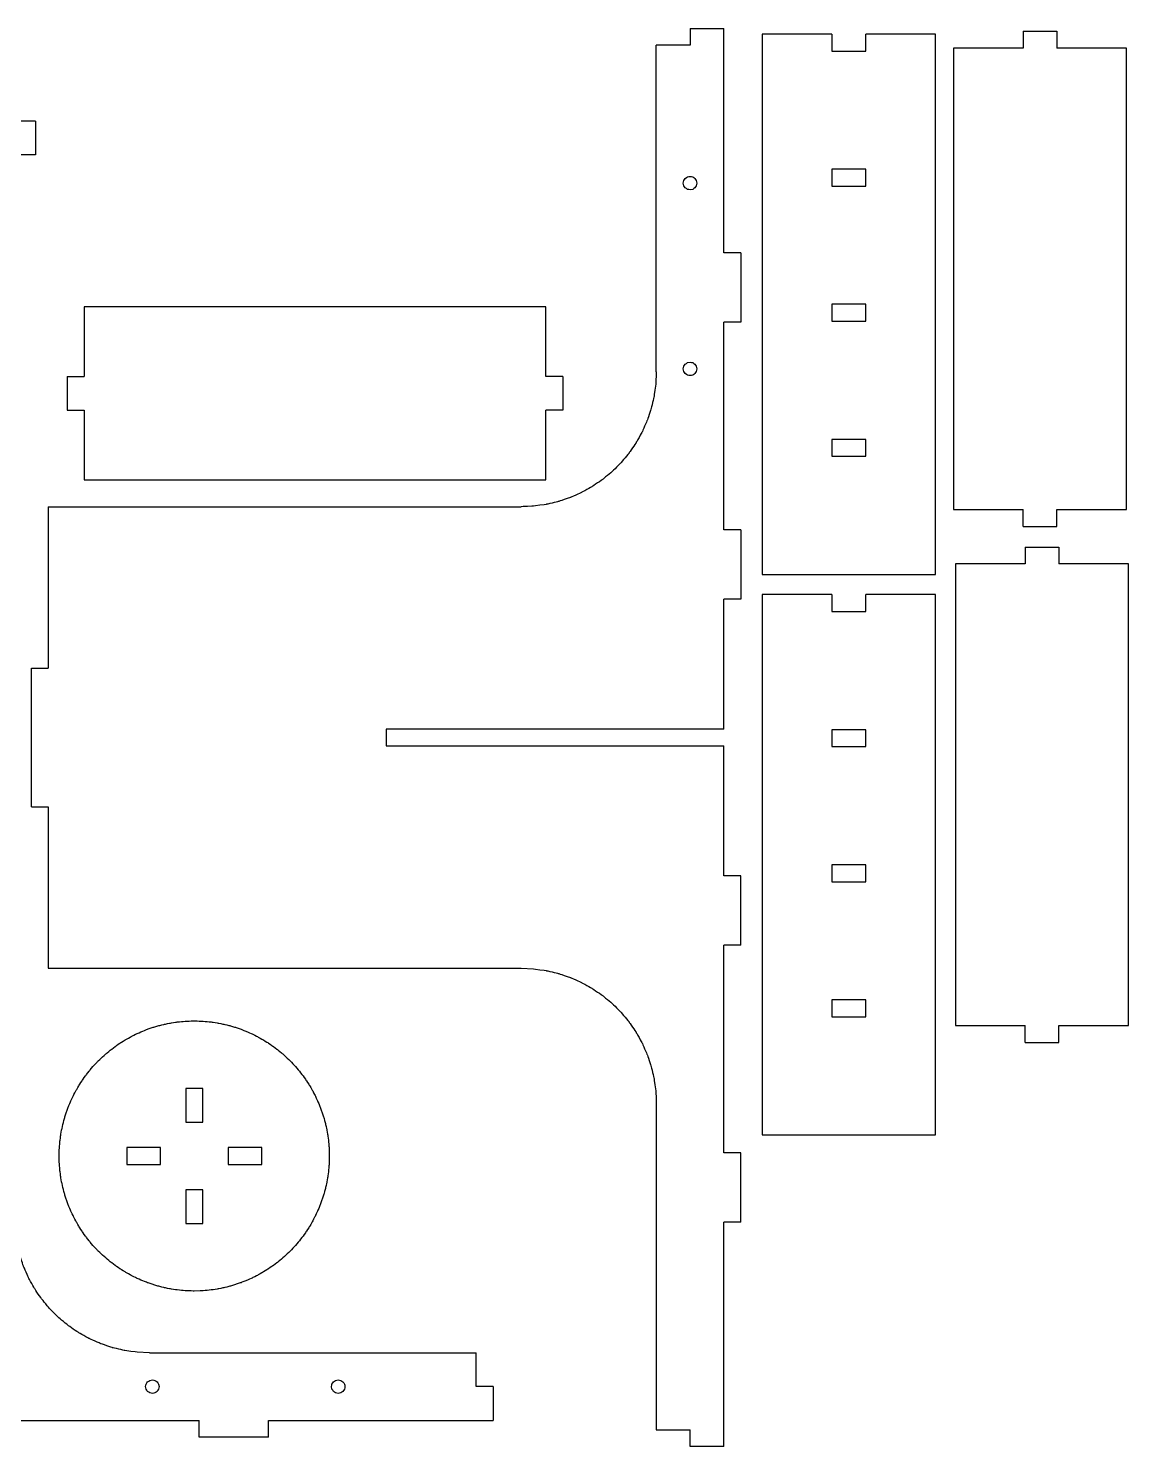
# Model space of a CAD drawing. Header units: centimetres. Extents: x -35.8 to 32.7, y -21 to 21.1.
# Drawn here: x 0.11 to 32.68, y -20.92 to 21.08 of the extents above; entities that cross this region are included whole.
import ezdxf

# ---------------------------------------------------------------- set-up
doc = ezdxf.new("R2010")
doc.units = ezdxf.units.CM
doc.header["$MEASUREMENT"] = 0
doc.layers.add('Capa 1', color=7, linetype='Continuous')

msp = doc.modelspace()

# ---------------------------------------------------------------- linework, layer by layer
at = {"layer": 'Capa 1', "color": 1, "lineweight": 25}
for points in [[(19.69761, 21.08403), (19.69761, 21.08403), (19.69761, 20.58404), (19.69761, 20.58404)], [(19.69761, 21.08403), (19.69761, 21.08403), (20.6976, 21.08403), (20.6976, 21.08403)], [(20.6976, 14.43403), (20.6976, 14.43403), (20.6976, 21.08403), (20.6976, 21.08403)], [(29.5551, 21.00088), (29.5551, 21.00088), (29.5551, 20.50089), (29.5551, 20.50089)], [(29.5551, 21.00088), (29.5551, 21.00088), (30.55508, 21.00088), (30.55508, 21.00088)], [(30.55508, 21.00088), (30.55508, 21.00088), (30.55508, 20.50089), (30.55508, 20.50089)], [(18.69759, 10.91736), (18.69759, 10.91736), (18.69759, 20.58404), (18.69759, 20.58404)], [(19.69761, 20.58404), (19.69761, 20.58404), (18.69759, 20.58404), (18.69759, 20.58404)], [(21.83389, 20.91305), (21.83389, 20.91305), (21.83389, 4.91306), (21.83389, 4.91306)], [(23.89641, 20.91305), (23.89641, 20.91305), (21.83389, 20.91305), (21.83389, 20.91305)], [(23.89641, 20.91305), (23.89641, 20.91305), (23.89641, 20.41306), (23.89641, 20.41306)], [(24.89639, 20.41306), (24.89639, 20.41306), (24.89639, 20.91305), (24.89639, 20.91305)], [(26.95891, 20.91305), (26.95891, 20.91305), (24.89639, 20.91305), (24.89639, 20.91305)], [(26.95891, 4.91306), (26.95891, 4.91306), (26.95891, 20.91305), (26.95891, 20.91305)], [(23.89641, 20.41306), (23.89641, 20.41306), (24.89639, 20.41306), (24.89639, 20.41306)], [(27.49259, 20.50089), (27.49259, 20.50089), (27.49259, 6.83421), (27.49259, 6.83421)], [(29.5551, 20.50089), (29.5551, 20.50089), (27.49259, 20.50089), (27.49259, 20.50089)], [(32.6176, 20.50089), (32.6176, 20.50089), (30.55508, 20.50089), (30.55508, 20.50089)], [(32.6176, 6.83421), (32.6176, 6.83421), (32.6176, 20.50089), (32.6176, 20.50089)], [(0.31815, 18.3384), (0.31815, 18.3384), (-0.18184, 18.3384), (-0.18184, 18.3384)], [(0.31815, 18.3384), (0.31815, 18.3384), (0.31815, 17.33842), (0.31815, 17.33842)], [(0.31815, 17.33842), (0.31815, 17.33842), (-0.18184, 17.33842), (-0.18184, 17.33842)], [(24.89639, 16.91305), (24.89639, 16.91305), (23.89641, 16.91305), (23.89641, 16.91305)], [(23.89641, 16.91305), (23.89641, 16.91305), (23.89641, 16.41305), (23.89641, 16.41305)], [(24.89639, 16.41305), (24.89639, 16.41305), (24.89639, 16.91305), (24.89639, 16.91305)], [(23.89641, 16.41305), (23.89641, 16.41305), (24.89639, 16.41305), (24.89639, 16.41305)], [(21.19759, 14.43403), (21.19759, 14.43403), (20.6976, 14.43403), (20.6976, 14.43403)], [(21.19759, 14.43403), (21.19759, 14.43403), (21.19759, 12.38403), (21.19759, 12.38403)], [(15.42756, 12.83999), (15.42756, 12.83999), (1.76088, 12.83999), (1.76088, 12.83999)], [(1.76088, 12.83999), (1.76088, 12.83999), (1.76088, 10.77747), (1.76088, 10.77747)], [(15.42756, 10.77747), (15.42756, 10.77747), (15.42756, 12.83999), (15.42756, 12.83999)], [(24.89639, 12.91304), (24.89639, 12.91304), (23.89641, 12.91304), (23.89641, 12.91304)], [(23.89641, 12.91304), (23.89641, 12.91304), (23.89641, 12.41305), (23.89641, 12.41305)], [(24.89639, 12.41305), (24.89639, 12.41305), (24.89639, 12.91304), (24.89639, 12.91304)], [(21.19759, 12.38403), (21.19759, 12.38403), (20.6976, 12.38403), (20.6976, 12.38403)], [(20.6976, 6.23402), (20.6976, 6.23402), (20.6976, 12.38403), (20.6976, 12.38403)], [(23.89641, 12.41305), (23.89641, 12.41305), (24.89639, 12.41305), (24.89639, 12.41305)], [(1.26089, 10.77747), (1.26089, 10.77747), (1.26089, 9.77749), (1.26089, 9.77749)], [(1.26089, 10.77747), (1.26089, 10.77747), (1.76088, 10.77747), (1.76088, 10.77747)], [(15.92755, 10.77747), (15.92755, 10.77747), (15.42756, 10.77747), (15.42756, 10.77747)], [(15.92755, 10.77747), (15.92755, 10.77747), (15.92755, 9.77749), (15.92755, 9.77749)], [(1.26089, 9.77749), (1.26089, 9.77749), (1.76088, 9.77749), (1.76088, 9.77749)], [(1.76088, 9.77749), (1.76088, 9.77749), (1.76088, 7.71497), (1.76088, 7.71497)], [(15.92755, 9.77749), (15.92755, 9.77749), (15.42756, 9.77749), (15.42756, 9.77749)], [(15.42756, 7.71497), (15.42756, 7.71497), (15.42756, 9.77749), (15.42756, 9.77749)], [(24.89639, 8.91303), (24.89639, 8.91303), (23.89641, 8.91303), (23.89641, 8.91303)], [(23.89641, 8.91303), (23.89641, 8.91303), (23.89641, 8.41304), (23.89641, 8.41304)], [(24.89639, 8.41304), (24.89639, 8.41304), (24.89639, 8.91303), (24.89639, 8.91303)], [(23.89641, 8.41304), (23.89641, 8.41304), (24.89639, 8.41304), (24.89639, 8.41304)], [(1.76088, 7.71497), (1.76088, 7.71497), (15.42756, 7.71497), (15.42756, 7.71497)], [(0.6976, 6.91735), (0.6976, 6.91735), (0.6976, 2.13401), (0.6976, 2.13401)], [(0.6976, 6.91735), (0.6976, 6.91735), (14.69759, 6.91735), (14.69759, 6.91735)], [(27.49259, 6.83421), (27.49259, 6.83421), (29.5551, 6.83421), (29.5551, 6.83421)], [(29.5551, 6.33422), (29.5551, 6.33422), (29.5551, 6.83421), (29.5551, 6.83421)], [(30.55508, 6.83421), (30.55508, 6.83421), (32.6176, 6.83421), (32.6176, 6.83421)], [(30.55508, 6.33422), (30.55508, 6.33422), (30.55508, 6.83421), (30.55508, 6.83421)], [(29.5551, 6.33422), (29.5551, 6.33422), (30.55508, 6.33422), (30.55508, 6.33422)], [(21.19759, 6.23402), (21.19759, 6.23402), (20.6976, 6.23402), (20.6976, 6.23402)], [(21.19759, 6.23402), (21.19759, 6.23402), (21.19759, 4.18403), (21.19759, 4.18403)], [(29.61797, 5.72242), (29.61797, 5.72242), (29.61797, 5.22243), (29.61797, 5.22243)], [(29.61797, 5.72242), (29.61797, 5.72242), (30.61799, 5.72242), (30.61799, 5.72242)], [(30.61799, 5.72242), (30.61799, 5.72242), (30.61799, 5.22243), (30.61799, 5.22243)], [(27.55545, 5.22243), (27.55545, 5.22243), (27.55545, -8.44425), (27.55545, -8.44425)], [(29.61797, 5.22243), (29.61797, 5.22243), (27.55545, 5.22243), (27.55545, 5.22243)], [(32.68047, 5.22243), (32.68047, 5.22243), (30.61799, 5.22243), (30.61799, 5.22243)], [(32.68047, -8.44425), (32.68047, -8.44425), (32.68047, 5.22243), (32.68047, 5.22243)], [(21.83389, 4.91306), (21.83389, 4.91306), (26.95891, 4.91306), (26.95891, 4.91306)], [(21.83389, 4.31423), (21.83389, 4.31423), (21.83389, -11.68576), (21.83389, -11.68576)], [(23.89641, 4.31423), (23.89641, 4.31423), (21.83389, 4.31423), (21.83389, 4.31423)], [(23.89641, 4.31423), (23.89641, 4.31423), (23.89641, 3.81423), (23.89641, 3.81423)], [(24.89639, 3.81423), (24.89639, 3.81423), (24.89639, 4.31423), (24.89639, 4.31423)], [(26.95891, 4.31423), (26.95891, 4.31423), (24.89639, 4.31423), (24.89639, 4.31423)], [(26.95891, -11.68576), (26.95891, -11.68576), (26.95891, 4.31423), (26.95891, 4.31423)], [(21.19759, 4.18403), (21.19759, 4.18403), (20.6976, 4.18403), (20.6976, 4.18403)], [(20.6976, 0.33403), (20.6976, 0.33403), (20.6976, 4.18403), (20.6976, 4.18403)], [(23.89641, 3.81423), (23.89641, 3.81423), (24.89639, 3.81423), (24.89639, 3.81423)], [(0.19761, -1.96598), (0.19761, -1.96598), (0.19761, 2.13401), (0.19761, 2.13401)], [(0.19761, 2.13401), (0.19761, 2.13401), (0.6976, 2.13401), (0.6976, 2.13401)], [(20.6976, 0.33403), (20.6976, 0.33403), (10.69762, 0.33403), (10.69762, 0.33403)], [(10.69762, 0.33403), (10.69762, 0.33403), (10.69762, -0.16596), (10.69762, -0.16596)], [(24.89639, 0.31422), (24.89639, 0.31422), (23.89641, 0.31422), (23.89641, 0.31422)], [(23.89641, 0.31422), (23.89641, 0.31422), (23.89641, -0.18577), (23.89641, -0.18577)], [(24.89639, -0.18577), (24.89639, -0.18577), (24.89639, 0.31422), (24.89639, 0.31422)], [(10.69762, -0.16596), (10.69762, -0.16596), (20.6976, -0.16596), (20.6976, -0.16596)], [(20.6976, -4.01597), (20.6976, -4.01597), (20.6976, -0.16596), (20.6976, -0.16596)], [(23.89641, -0.18577), (23.89641, -0.18577), (24.89639, -0.18577), (24.89639, -0.18577)], [(0.19761, -1.96598), (0.19761, -1.96598), (0.6976, -1.96598), (0.6976, -1.96598)], [(0.6976, -1.96598), (0.6976, -1.96598), (0.6976, -6.74933), (0.6976, -6.74933)], [(24.89639, -3.68579), (24.89639, -3.68579), (23.89641, -3.68579), (23.89641, -3.68579)], [(23.89641, -3.68579), (23.89641, -3.68579), (23.89641, -4.18578), (23.89641, -4.18578)], [(24.89639, -4.18578), (24.89639, -4.18578), (24.89639, -3.68579), (24.89639, -3.68579)], [(21.19759, -4.01597), (21.19759, -4.01597), (20.6976, -4.01597), (20.6976, -4.01597)], [(21.19759, -6.066), (21.19759, -6.066), (21.19759, -4.01597), (21.19759, -4.01597)], [(23.89641, -4.18578), (23.89641, -4.18578), (24.89639, -4.18578), (24.89639, -4.18578)], [(21.19759, -6.066), (21.19759, -6.066), (20.6976, -6.066), (20.6976, -6.066)], [(20.6976, -12.21597), (20.6976, -12.21597), (20.6976, -6.066), (20.6976, -6.066)], [(0.6976, -6.74933), (0.6976, -6.74933), (14.69759, -6.74933), (14.69759, -6.74933)], [(24.89639, -7.68579), (24.89639, -7.68579), (23.89641, -7.68579), (23.89641, -7.68579)], [(23.89641, -7.68579), (23.89641, -7.68579), (23.89641, -8.18578), (23.89641, -8.18578)], [(24.89639, -8.18578), (24.89639, -8.18578), (24.89639, -7.68579), (24.89639, -7.68579)], [(23.89641, -8.18578), (23.89641, -8.18578), (24.89639, -8.18578), (24.89639, -8.18578)], [(27.55545, -8.44425), (27.55545, -8.44425), (29.61797, -8.44425), (29.61797, -8.44425)], [(29.61797, -8.94425), (29.61797, -8.94425), (29.61797, -8.44425), (29.61797, -8.44425)], [(30.61799, -8.44425), (30.61799, -8.44425), (32.68047, -8.44425), (32.68047, -8.44425)], [(30.61799, -8.94425), (30.61799, -8.94425), (30.61799, -8.44425), (30.61799, -8.44425)], [(29.61797, -8.94425), (29.61797, -8.94425), (30.61799, -8.94425), (30.61799, -8.94425)], [(5.26844, -10.30859), (5.26844, -10.30859), (4.76845, -10.30859), (4.76845, -10.30859)], [(4.76845, -10.30859), (4.76845, -10.30859), (4.76845, -11.30857), (4.76845, -11.30857)], [(5.26844, -11.30857), (5.26844, -11.30857), (5.26844, -10.30859), (5.26844, -10.30859)], [(18.69759, -10.7493), (18.69759, -10.7493), (18.69759, -20.41597), (18.69759, -20.41597)], [(4.76845, -11.30857), (4.76845, -11.30857), (5.26844, -11.30857), (5.26844, -11.30857)], [(21.83389, -11.68576), (21.83389, -11.68576), (26.95891, -11.68576), (26.95891, -11.68576)], [(4.01844, -12.05858), (4.01844, -12.05858), (3.01846, -12.05858), (3.01846, -12.05858)], [(3.01846, -12.05858), (3.01846, -12.05858), (3.01846, -12.55857), (3.01846, -12.55857)], [(4.01844, -12.55857), (4.01844, -12.55857), (4.01844, -12.05858), (4.01844, -12.05858)], [(7.01843, -12.05858), (7.01843, -12.05858), (6.01844, -12.05858), (6.01844, -12.05858)], [(6.01844, -12.05858), (6.01844, -12.05858), (6.01844, -12.55857), (6.01844, -12.55857)], [(7.01843, -12.55857), (7.01843, -12.55857), (7.01843, -12.05858), (7.01843, -12.05858)], [(3.01846, -12.55857), (3.01846, -12.55857), (4.01844, -12.55857), (4.01844, -12.55857)], [(6.01844, -12.55857), (6.01844, -12.55857), (7.01843, -12.55857), (7.01843, -12.55857)], [(21.19759, -12.21597), (21.19759, -12.21597), (20.6976, -12.21597), (20.6976, -12.21597)], [(21.19759, -14.26596), (21.19759, -14.26596), (21.19759, -12.21597), (21.19759, -12.21597)], [(4.76845, -13.30858), (4.76845, -13.30858), (4.76845, -14.30856), (4.76845, -14.30856)], [(5.26844, -13.30858), (5.26844, -13.30858), (4.76845, -13.30858), (4.76845, -13.30858)], [(5.26844, -14.30856), (5.26844, -14.30856), (5.26844, -13.30858), (5.26844, -13.30858)], [(21.19759, -14.26596), (21.19759, -14.26596), (20.6976, -14.26596), (20.6976, -14.26596)], [(20.6976, -20.91597), (20.6976, -20.91597), (20.6976, -14.26596), (20.6976, -14.26596)], [(4.76845, -14.30856), (4.76845, -14.30856), (5.26844, -14.30856), (5.26844, -14.30856)], [(3.69662, -18.13791), (3.69662, -18.13791), (13.3633, -18.13791), (13.3633, -18.13791)], [(13.3633, -19.13793), (13.3633, -19.13793), (13.3633, -18.13791), (13.3633, -18.13791)], [(13.86329, -19.13793), (13.86329, -19.13793), (13.3633, -19.13793), (13.3633, -19.13793)], [(13.86329, -19.13793), (13.86329, -19.13793), (13.86329, -20.13791), (13.86329, -20.13791)], [(-0.98671, -20.13791), (-0.98671, -20.13791), (5.1633, -20.13791), (5.1633, -20.13791)], [(5.1633, -20.6379), (5.1633, -20.6379), (5.1633, -20.13791), (5.1633, -20.13791)], [(7.21329, -20.13791), (7.21329, -20.13791), (13.86329, -20.13791), (13.86329, -20.13791)], [(7.21329, -20.6379), (7.21329, -20.6379), (7.21329, -20.13791), (7.21329, -20.13791)], [(18.69759, -20.41597), (18.69759, -20.41597), (19.69761, -20.41597), (19.69761, -20.41597)], [(19.69761, -20.91597), (19.69761, -20.91597), (19.69761, -20.41597), (19.69761, -20.41597)], [(7.21329, -20.6379), (7.21329, -20.6379), (5.1633, -20.6379), (5.1633, -20.6379)], [(20.6976, -20.91597), (20.6976, -20.91597), (19.69761, -20.91597), (19.69761, -20.91597)]]:
    msp.add_open_spline(points, degree=3, dxfattribs=at)
for points, knots in [([(19.69761, 16.30068), (19.69761, 16.30068), (19.77413, 16.31592), (19.77413, 16.31592), (19.77413, 16.31592), (19.77413, 16.31592), (19.83904, 16.35928), (19.83904, 16.35928), (19.83904, 16.35928), (19.83904, 16.35928), (19.88236, 16.42415), (19.88236, 16.42415), (19.88236, 16.42415), (19.88236, 16.42415), (19.8976, 16.5007), (19.8976, 16.5007), (19.8976, 16.5007), (19.8976, 16.5007), (19.88236, 16.57722), (19.88236, 16.57722), (19.88236, 16.57722), (19.88236, 16.57722), (19.83904, 16.6421), (19.83904, 16.6421), (19.83904, 16.6421), (19.83904, 16.6421), (19.77413, 16.68545), (19.77413, 16.68545), (19.77413, 16.68545), (19.77413, 16.68545), (19.69761, 16.70069), (19.69761, 16.70069), (19.69761, 16.70069), (19.69761, 16.70069), (19.62106, 16.68545), (19.62106, 16.68545), (19.62106, 16.68545), (19.62106, 16.68545), (19.55618, 16.6421), (19.55618, 16.6421), (19.55618, 16.6421), (19.55618, 16.6421), (19.51283, 16.57722), (19.51283, 16.57722), (19.51283, 16.57722), (19.51283, 16.57722), (19.49759, 16.5007), (19.49759, 16.5007), (19.49759, 16.5007), (19.49759, 16.5007), (19.51283, 16.42415), (19.51283, 16.42415), (19.51283, 16.42415), (19.51283, 16.42415), (19.55618, 16.35928), (19.55618, 16.35928), (19.55618, 16.35928), (19.55618, 16.35928), (19.62106, 16.31592), (19.62106, 16.31592), (19.62106, 16.31592), (19.62106, 16.31592), (19.69761, 16.30068), (19.69761, 16.30068)], [0, 0, 0, 0, 0.05882353, 0.05882353, 0.05882353, 0.05882354, 0.11764706, 0.11764706, 0.11764706, 0.11764707, 0.17647059, 0.17647059, 0.17647059, 0.1764706, 0.23529412, 0.23529412, 0.23529412, 0.23529413, 0.29411765, 0.29411765, 0.29411765, 0.29411766, 0.35294118, 0.35294118, 0.35294118, 0.35294119, 0.41176471, 0.41176471, 0.41176471, 0.41176472, 0.47058824, 0.47058824, 0.47058824, 0.47058825, 0.52941176, 0.52941176, 0.52941176, 0.52941177, 0.58823529, 0.58823529, 0.58823529, 0.5882353, 0.64705882, 0.64705882, 0.64705882, 0.64705883, 0.70588235, 0.70588235, 0.70588235, 0.70588236, 0.76470588, 0.76470588, 0.76470588, 0.76470589, 0.82352941, 0.82352941, 0.82352941, 0.82352942, 0.88235294, 0.88235294, 0.88235294, 0.88235295, 1, 1, 1, 1]), ([(19.69761, 11.20068), (19.69761, 11.20068), (19.62106, 11.18547), (19.62106, 11.18547), (19.62106, 11.18547), (19.62106, 11.18547), (19.55618, 11.14212), (19.55618, 11.14212), (19.55618, 11.14212), (19.55618, 11.14212), (19.51283, 11.07724), (19.51283, 11.07724), (19.51283, 11.07724), (19.51283, 11.07724), (19.49759, 11.00069), (19.49759, 11.00069), (19.49759, 11.00069), (19.49759, 11.00069), (19.51283, 10.92413), (19.51283, 10.92413), (19.51283, 10.92413), (19.51283, 10.92413), (19.55618, 10.85926), (19.55618, 10.85926), (19.55618, 10.85926), (19.55618, 10.85926), (19.62106, 10.8159), (19.62106, 10.8159), (19.62106, 10.8159), (19.62106, 10.8159), (19.69761, 10.8007), (19.69761, 10.8007), (19.69761, 10.8007), (19.69761, 10.8007), (19.77413, 10.8159), (19.77413, 10.8159), (19.77413, 10.8159), (19.77413, 10.8159), (19.83904, 10.85926), (19.83904, 10.85926), (19.83904, 10.85926), (19.83904, 10.85926), (19.88236, 10.92413), (19.88236, 10.92413), (19.88236, 10.92413), (19.88236, 10.92413), (19.8976, 11.00069), (19.8976, 11.00069), (19.8976, 11.00069), (19.8976, 11.00069), (19.88236, 11.07724), (19.88236, 11.07724), (19.88236, 11.07724), (19.88236, 11.07724), (19.83904, 11.14212), (19.83904, 11.14212), (19.83904, 11.14212), (19.83904, 11.14212), (19.77413, 11.18547), (19.77413, 11.18547), (19.77413, 11.18547), (19.77413, 11.18547), (19.69761, 11.20068), (19.69761, 11.20068)], [0, 0, 0, 0, 0.05882353, 0.05882353, 0.05882353, 0.05882354, 0.11764706, 0.11764706, 0.11764706, 0.11764707, 0.17647059, 0.17647059, 0.17647059, 0.1764706, 0.23529412, 0.23529412, 0.23529412, 0.23529413, 0.29411765, 0.29411765, 0.29411765, 0.29411766, 0.35294118, 0.35294118, 0.35294118, 0.35294119, 0.41176471, 0.41176471, 0.41176471, 0.41176472, 0.47058824, 0.47058824, 0.47058824, 0.47058825, 0.52941176, 0.52941176, 0.52941176, 0.52941177, 0.58823529, 0.58823529, 0.58823529, 0.5882353, 0.64705882, 0.64705882, 0.64705882, 0.64705883, 0.70588235, 0.70588235, 0.70588235, 0.70588236, 0.76470588, 0.76470588, 0.76470588, 0.76470589, 0.82352941, 0.82352941, 0.82352941, 0.82352942, 0.88235294, 0.88235294, 0.88235294, 0.88235295, 1, 1, 1, 1]), ([(18.69759, 10.91736), (18.69759, 10.91736), (18.68055, 10.54828), (18.68055, 10.54828), (18.68055, 10.54828), (18.68055, 10.54828), (18.62951, 10.18235), (18.62951, 10.18235), (18.62951, 10.18235), (18.62951, 10.18235), (18.54491, 9.82269), (18.54491, 9.82269), (18.54491, 9.82269), (18.54491, 9.82269), (18.42751, 9.47238), (18.42751, 9.47238), (18.42751, 9.47238), (18.42751, 9.47238), (18.27825, 9.13439), (18.27825, 9.13439), (18.27825, 9.13439), (18.27825, 9.13439), (18.09847, 8.81163), (18.09847, 8.81163), (18.09847, 8.81163), (18.09847, 8.81163), (17.88966, 8.50683), (17.88966, 8.50683), (17.88966, 8.50683), (17.88966, 8.50683), (17.65365, 8.22256), (17.65365, 8.22256), (17.65365, 8.22256), (17.65365, 8.22256), (17.39238, 7.96133), (17.39238, 7.96133), (17.39238, 7.96133), (17.39238, 7.96133), (17.10815, 7.72529), (17.10815, 7.72529), (17.10815, 7.72529), (17.10815, 7.72529), (16.80332, 7.51648), (16.80332, 7.51648), (16.80332, 7.51648), (16.80332, 7.51648), (16.48056, 7.3367), (16.48056, 7.3367), (16.48056, 7.3367), (16.48056, 7.3367), (16.14256, 7.18748), (16.14256, 7.18748), (16.14256, 7.18748), (16.14256, 7.18748), (15.79226, 7.07004), (15.79226, 7.07004), (15.79226, 7.07004), (15.79226, 7.07004), (15.4326, 6.98548), (15.4326, 6.98548), (15.4326, 6.98548), (15.4326, 6.98548), (15.06666, 6.93443), (15.06666, 6.93443), (15.06666, 6.93443), (15.06666, 6.93443), (14.69759, 6.91735), (14.69759, 6.91735)], [0, 0, 0, 0, 0.05555556, 0.05555556, 0.05555556, 0.05555557, 0.11111111, 0.11111111, 0.11111111, 0.11111112, 0.16666667, 0.16666667, 0.16666667, 0.16666668, 0.22222222, 0.22222222, 0.22222222, 0.22222223, 0.27777778, 0.27777778, 0.27777778, 0.27777779, 0.33333333, 0.33333333, 0.33333333, 0.33333334, 0.38888889, 0.38888889, 0.38888889, 0.3888889, 0.44444444, 0.44444444, 0.44444444, 0.44444445, 0.5, 0.5, 0.5, 0.50000001, 0.55555556, 0.55555556, 0.55555556, 0.55555557, 0.61111111, 0.61111111, 0.61111111, 0.61111112, 0.66666667, 0.66666667, 0.66666667, 0.66666668, 0.72222222, 0.72222222, 0.72222222, 0.72222223, 0.77777778, 0.77777778, 0.77777778, 0.77777779, 0.83333333, 0.83333333, 0.83333333, 0.83333334, 0.88888889, 0.88888889, 0.88888889, 0.8888889, 1, 1, 1, 1]), ([(14.69759, -6.74933), (14.69759, -6.74933), (15.06666, -6.76637), (15.06666, -6.76637), (15.06666, -6.76637), (15.06666, -6.76637), (15.4326, -6.81741), (15.4326, -6.81741), (15.4326, -6.81741), (15.4326, -6.81741), (15.79226, -6.90201), (15.79226, -6.90201), (15.79226, -6.90201), (15.79226, -6.90201), (16.14256, -7.01941), (16.14256, -7.01941), (16.14256, -7.01941), (16.14256, -7.01941), (16.48056, -7.16867), (16.48056, -7.16867), (16.48056, -7.16867), (16.48056, -7.16867), (16.80332, -7.34845), (16.80332, -7.34845), (16.80332, -7.34845), (16.80332, -7.34845), (17.10815, -7.55726), (17.10815, -7.55726), (17.10815, -7.55726), (17.10815, -7.55726), (17.39238, -7.79327), (17.39238, -7.79327), (17.39238, -7.79327), (17.39238, -7.79327), (17.65365, -8.05453), (17.65365, -8.05453), (17.65365, -8.05453), (17.65365, -8.05453), (17.88966, -8.33877), (17.88966, -8.33877), (17.88966, -8.33877), (17.88966, -8.33877), (18.09847, -8.64357), (18.09847, -8.64357), (18.09847, -8.64357), (18.09847, -8.64357), (18.27825, -8.96636), (18.27825, -8.96636), (18.27825, -8.96636), (18.27825, -8.96636), (18.42751, -9.30436), (18.42751, -9.30436), (18.42751, -9.30436), (18.42751, -9.30436), (18.54491, -9.65466), (18.54491, -9.65466), (18.54491, -9.65466), (18.54491, -9.65466), (18.62951, -10.01432), (18.62951, -10.01432), (18.62951, -10.01432), (18.62951, -10.01432), (18.68055, -10.38022), (18.68055, -10.38022), (18.68055, -10.38022), (18.68055, -10.38022), (18.69759, -10.7493), (18.69759, -10.7493)], [0, 0, 0, 0, 0.05555556, 0.05555556, 0.05555556, 0.05555557, 0.11111111, 0.11111111, 0.11111111, 0.11111112, 0.16666667, 0.16666667, 0.16666667, 0.16666668, 0.22222222, 0.22222222, 0.22222222, 0.22222223, 0.27777778, 0.27777778, 0.27777778, 0.27777779, 0.33333333, 0.33333333, 0.33333333, 0.33333334, 0.38888889, 0.38888889, 0.38888889, 0.3888889, 0.44444444, 0.44444444, 0.44444444, 0.44444445, 0.5, 0.5, 0.5, 0.50000001, 0.55555556, 0.55555556, 0.55555556, 0.55555557, 0.61111111, 0.61111111, 0.61111111, 0.61111112, 0.66666667, 0.66666667, 0.66666667, 0.66666668, 0.72222222, 0.72222222, 0.72222222, 0.72222223, 0.77777778, 0.77777778, 0.77777778, 0.77777779, 0.83333333, 0.83333333, 0.83333333, 0.83333334, 0.88888889, 0.88888889, 0.88888889, 0.8888889, 1, 1, 1, 1]), ([(5.01843, -16.30856), (5.01843, -16.30856), (5.19538, -16.30465), (5.19538, -16.30465), (5.19538, -16.30465), (5.19538, -16.30465), (5.37198, -16.29294), (5.37198, -16.29294), (5.37198, -16.29294), (5.37198, -16.29294), (5.54787, -16.27339), (5.54787, -16.27339), (5.54787, -16.27339), (5.54787, -16.27339), (5.72271, -16.24609), (5.72271, -16.24609), (5.72271, -16.24609), (5.72271, -16.24609), (5.89621, -16.21109), (5.89621, -16.21109), (5.89621, -16.21109), (5.89621, -16.21109), (6.06794, -16.16844), (6.06794, -16.16844), (6.06794, -16.16844), (6.06794, -16.16844), (6.23766, -16.11824), (6.23766, -16.11824), (6.23766, -16.11824), (6.23766, -16.11824), (6.40498, -16.06056), (6.40498, -16.06056), (6.40498, -16.06056), (6.40498, -16.06056), (6.56959, -15.99558), (6.56959, -15.99558), (6.56959, -15.99558), (6.56959, -15.99558), (6.73116, -15.92337), (6.73116, -15.92337), (6.73116, -15.92337), (6.73116, -15.92337), (6.88938, -15.84406), (6.88938, -15.84406), (6.88938, -15.84406), (6.88938, -15.84406), (7.04393, -15.75784), (7.04393, -15.75784), (7.04393, -15.75784), (7.04393, -15.75784), (7.19454, -15.66485), (7.19454, -15.66485), (7.19454, -15.66485), (7.19454, -15.66485), (7.34087, -15.56533), (7.34087, -15.56533), (7.34087, -15.56533), (7.34087, -15.56533), (7.48265, -15.45943), (7.48265, -15.45943), (7.48265, -15.45943), (7.48265, -15.45943), (7.6196, -15.34732), (7.6196, -15.34732), (7.6196, -15.34732), (7.6196, -15.34732), (7.75147, -15.22931), (7.75147, -15.22931), (7.75147, -15.22931), (7.75147, -15.22931), (7.87797, -15.10556), (7.87797, -15.10556), (7.87797, -15.10556), (7.87797, -15.10556), (7.9989, -14.97633), (7.9989, -14.97633), (7.9989, -14.97633), (7.9989, -14.97633), (8.11398, -14.84189), (8.11398, -14.84189), (8.11398, -14.84189), (8.11398, -14.84189), (8.22302, -14.70247), (8.22302, -14.70247), (8.22302, -14.70247), (8.22302, -14.70247), (8.32575, -14.55836), (8.32575, -14.55836), (8.32575, -14.55836), (8.32575, -14.55836), (8.42206, -14.40988), (8.42206, -14.40988), (8.42206, -14.40988), (8.42206, -14.40988), (8.51167, -14.25727), (8.51167, -14.25727), (8.51167, -14.25727), (8.51167, -14.25727), (8.59443, -14.10085), (8.59443, -14.10085), (8.59443, -14.10085), (8.59443, -14.10085), (8.6702, -13.9409), (8.6702, -13.9409), (8.6702, -13.9409), (8.6702, -13.9409), (8.73886, -13.77777), (8.73886, -13.77777), (8.73886, -13.77777), (8.73886, -13.77777), (8.8002, -13.61179), (8.8002, -13.61179), (8.8002, -13.61179), (8.8002, -13.61179), (8.85414, -13.44323), (8.85414, -13.44323), (8.85414, -13.44323), (8.85414, -13.44323), (8.90057, -13.27245), (8.90057, -13.27245), (8.90057, -13.27245), (8.90057, -13.27245), (8.93941, -13.0998), (8.93941, -13.0998), (8.93941, -13.0998), (8.93941, -13.0998), (8.97056, -12.92557), (8.97056, -12.92557), (8.97056, -12.92557), (8.97056, -12.92557), (8.99398, -12.75017), (8.99398, -12.75017), (8.99398, -12.75017), (8.99398, -12.75017), (9.00965, -12.57388), (9.00965, -12.57388), (9.00965, -12.57388), (9.00965, -12.57388), (9.01748, -12.39707), (9.01748, -12.39707), (9.01748, -12.39707), (9.01748, -12.39707), (9.01748, -12.22008), (9.01748, -12.22008), (9.01748, -12.22008), (9.01748, -12.22008), (9.00965, -12.04327), (9.00965, -12.04327), (9.00965, -12.04327), (9.00965, -12.04327), (8.99398, -11.86699), (8.99398, -11.86699), (8.99398, -11.86699), (8.99398, -11.86699), (8.97056, -11.69158), (8.97056, -11.69158), (8.97056, -11.69158), (8.97056, -11.69158), (8.93941, -11.51738), (8.93941, -11.51738), (8.93941, -11.51738), (8.93941, -11.51738), (8.90057, -11.3447), (8.90057, -11.3447), (8.90057, -11.3447), (8.90057, -11.3447), (8.85414, -11.17392), (8.85414, -11.17392), (8.85414, -11.17392), (8.85414, -11.17392), (8.8002, -11.00536), (8.8002, -11.00536), (8.8002, -11.00536), (8.8002, -11.00536), (8.73886, -10.83938), (8.73886, -10.83938), (8.73886, -10.83938), (8.73886, -10.83938), (8.6702, -10.67626), (8.6702, -10.67626), (8.6702, -10.67626), (8.6702, -10.67626), (8.59443, -10.51631), (8.59443, -10.51631), (8.59443, -10.51631), (8.59443, -10.51631), (8.51167, -10.35988), (8.51167, -10.35988), (8.51167, -10.35988), (8.51167, -10.35988), (8.42206, -10.20727), (8.42206, -10.20727), (8.42206, -10.20727), (8.42206, -10.20727), (8.32575, -10.05879), (8.32575, -10.05879), (8.32575, -10.05879), (8.32575, -10.05879), (8.22302, -9.91468), (8.22302, -9.91468), (8.22302, -9.91468), (8.22302, -9.91468), (8.11398, -9.7753), (8.11398, -9.7753), (8.11398, -9.7753), (8.11398, -9.7753), (7.9989, -9.64085), (7.9989, -9.64085), (7.9989, -9.64085), (7.9989, -9.64085), (7.87797, -9.51159), (7.87797, -9.51159), (7.87797, -9.51159), (7.87797, -9.51159), (7.75147, -9.38788), (7.75147, -9.38788), (7.75147, -9.38788), (7.75147, -9.38788), (7.6196, -9.26984), (7.6196, -9.26984), (7.6196, -9.26984), (7.6196, -9.26984), (7.48265, -9.15776), (7.48265, -9.15776), (7.48265, -9.15776), (7.48265, -9.15776), (7.34087, -9.05182), (7.34087, -9.05182), (7.34087, -9.05182), (7.34087, -9.05182), (7.19454, -8.9523), (7.19454, -8.9523), (7.19454, -8.9523), (7.19454, -8.9523), (7.04393, -8.85931), (7.04393, -8.85931), (7.04393, -8.85931), (7.04393, -8.85931), (6.88938, -8.77309), (6.88938, -8.77309), (6.88938, -8.77309), (6.88938, -8.77309), (6.73116, -8.69382), (6.73116, -8.69382), (6.73116, -8.69382), (6.73116, -8.69382), (6.56959, -8.62157), (6.56959, -8.62157), (6.56959, -8.62157), (6.56959, -8.62157), (6.40498, -8.55659), (6.40498, -8.55659), (6.40498, -8.55659), (6.40498, -8.55659), (6.23766, -8.49891), (6.23766, -8.49891), (6.23766, -8.49891), (6.23766, -8.49891), (6.06794, -8.44871), (6.06794, -8.44871), (6.06794, -8.44871), (6.06794, -8.44871), (5.89621, -8.40606), (5.89621, -8.40606), (5.89621, -8.40606), (5.89621, -8.40606), (5.72271, -8.37106), (5.72271, -8.37106), (5.72271, -8.37106), (5.72271, -8.37106), (5.54787, -8.34376), (5.54787, -8.34376), (5.54787, -8.34376), (5.54787, -8.34376), (5.37198, -8.32422), (5.37198, -8.32422), (5.37198, -8.32422), (5.37198, -8.32422), (5.19538, -8.3125), (5.19538, -8.3125), (5.19538, -8.3125), (5.19538, -8.3125), (5.01843, -8.30859), (5.01843, -8.30859), (5.01843, -8.30859), (5.01843, -8.30859), (4.84151, -8.3125), (4.84151, -8.3125), (4.84151, -8.3125), (4.84151, -8.3125), (4.66491, -8.32422), (4.66491, -8.32422), (4.66491, -8.32422), (4.66491, -8.32422), (4.48901, -8.34376), (4.48901, -8.34376), (4.48901, -8.34376), (4.48901, -8.34376), (4.31418, -8.37106), (4.31418, -8.37106), (4.31418, -8.37106), (4.31418, -8.37106), (4.14068, -8.40606), (4.14068, -8.40606), (4.14068, -8.40606), (4.14068, -8.40606), (3.96891, -8.44871), (3.96891, -8.44871), (3.96891, -8.44871), (3.96891, -8.44871), (3.79923, -8.49891), (3.79923, -8.49891), (3.79923, -8.49891), (3.79923, -8.49891), (3.6319, -8.55659), (3.6319, -8.55659), (3.6319, -8.55659), (3.6319, -8.55659), (3.4673, -8.62157), (3.4673, -8.62157), (3.4673, -8.62157), (3.4673, -8.62157), (3.30572, -8.69382), (3.30572, -8.69382), (3.30572, -8.69382), (3.30572, -8.69382), (3.1475, -8.77309), (3.1475, -8.77309), (3.1475, -8.77309), (3.1475, -8.77309), (2.99295, -8.85931), (2.99295, -8.85931), (2.99295, -8.85931), (2.99295, -8.85931), (2.84235, -8.9523), (2.84235, -8.9523), (2.84235, -8.9523), (2.84235, -8.9523), (2.69602, -9.05182), (2.69602, -9.05182), (2.69602, -9.05182), (2.69602, -9.05182), (2.55424, -9.15776), (2.55424, -9.15776), (2.55424, -9.15776), (2.55424, -9.15776), (2.41729, -9.26984), (2.41729, -9.26984), (2.41729, -9.26984), (2.41729, -9.26984), (2.28542, -9.38788), (2.28542, -9.38788), (2.28542, -9.38788), (2.28542, -9.38788), (2.15891, -9.51159), (2.15891, -9.51159), (2.15891, -9.51159), (2.15891, -9.51159), (2.03798, -9.64085), (2.03798, -9.64085), (2.03798, -9.64085), (2.03798, -9.64085), (1.92291, -9.7753), (1.92291, -9.7753), (1.92291, -9.7753), (1.92291, -9.7753), (1.81386, -9.91468), (1.81386, -9.91468), (1.81386, -9.91468), (1.81386, -9.91468), (1.7111, -10.05879), (1.7111, -10.05879), (1.7111, -10.05879), (1.7111, -10.05879), (1.61483, -10.20727), (1.61483, -10.20727), (1.61483, -10.20727), (1.61483, -10.20727), (1.52522, -10.35988), (1.52522, -10.35988), (1.52522, -10.35988), (1.52522, -10.35988), (1.44242, -10.51631), (1.44242, -10.51631), (1.44242, -10.51631), (1.44242, -10.51631), (1.36668, -10.67626), (1.36668, -10.67626), (1.36668, -10.67626), (1.36668, -10.67626), (1.29803, -10.83938), (1.29803, -10.83938), (1.29803, -10.83938), (1.29803, -10.83938), (1.23668, -11.00536), (1.23668, -11.00536), (1.23668, -11.00536), (1.23668, -11.00536), (1.18274, -11.17392), (1.18274, -11.17392), (1.18274, -11.17392), (1.18274, -11.17392), (1.13632, -11.3447), (1.13632, -11.3447), (1.13632, -11.3447), (1.13632, -11.3447), (1.09748, -11.51738), (1.09748, -11.51738), (1.09748, -11.51738), (1.09748, -11.51738), (1.06633, -11.69158), (1.06633, -11.69158), (1.06633, -11.69158), (1.06633, -11.69158), (1.0429, -11.86699), (1.0429, -11.86699), (1.0429, -11.86699), (1.0429, -11.86699), (1.02724, -12.04327), (1.02724, -12.04327), (1.02724, -12.04327), (1.02724, -12.04327), (1.01941, -12.22008), (1.01941, -12.22008), (1.01941, -12.22008), (1.01941, -12.22008), (1.01941, -12.39707), (1.01941, -12.39707), (1.01941, -12.39707), (1.01941, -12.39707), (1.02724, -12.57388), (1.02724, -12.57388), (1.02724, -12.57388), (1.02724, -12.57388), (1.0429, -12.75017), (1.0429, -12.75017), (1.0429, -12.75017), (1.0429, -12.75017), (1.06633, -12.92557), (1.06633, -12.92557), (1.06633, -12.92557), (1.06633, -12.92557), (1.09748, -13.0998), (1.09748, -13.0998), (1.09748, -13.0998), (1.09748, -13.0998), (1.13632, -13.27245), (1.13632, -13.27245), (1.13632, -13.27245), (1.13632, -13.27245), (1.18274, -13.44323), (1.18274, -13.44323), (1.18274, -13.44323), (1.18274, -13.44323), (1.23668, -13.61179), (1.23668, -13.61179), (1.23668, -13.61179), (1.23668, -13.61179), (1.29803, -13.77777), (1.29803, -13.77777), (1.29803, -13.77777), (1.29803, -13.77777), (1.36668, -13.9409), (1.36668, -13.9409), (1.36668, -13.9409), (1.36668, -13.9409), (1.44242, -14.10085), (1.44242, -14.10085), (1.44242, -14.10085), (1.44242, -14.10085), (1.52522, -14.25727), (1.52522, -14.25727), (1.52522, -14.25727), (1.52522, -14.25727), (1.61483, -14.40988), (1.61483, -14.40988), (1.61483, -14.40988), (1.61483, -14.40988), (1.7111, -14.55836), (1.7111, -14.55836), (1.7111, -14.55836), (1.7111, -14.55836), (1.81386, -14.70247), (1.81386, -14.70247), (1.81386, -14.70247), (1.81386, -14.70247), (1.92291, -14.84189), (1.92291, -14.84189), (1.92291, -14.84189), (1.92291, -14.84189), (2.03798, -14.97633), (2.03798, -14.97633), (2.03798, -14.97633), (2.03798, -14.97633), (2.15891, -15.10556), (2.15891, -15.10556), (2.15891, -15.10556), (2.15891, -15.10556), (2.28542, -15.22931), (2.28542, -15.22931), (2.28542, -15.22931), (2.28542, -15.22931), (2.41729, -15.34732), (2.41729, -15.34732), (2.41729, -15.34732), (2.41729, -15.34732), (2.55424, -15.45943), (2.55424, -15.45943), (2.55424, -15.45943), (2.55424, -15.45943), (2.69602, -15.56533), (2.69602, -15.56533), (2.69602, -15.56533), (2.69602, -15.56533), (2.84235, -15.66485), (2.84235, -15.66485), (2.84235, -15.66485), (2.84235, -15.66485), (2.99295, -15.75784), (2.99295, -15.75784), (2.99295, -15.75784), (2.99295, -15.75784), (3.1475, -15.84406), (3.1475, -15.84406), (3.1475, -15.84406), (3.1475, -15.84406), (3.30572, -15.92337), (3.30572, -15.92337), (3.30572, -15.92337), (3.30572, -15.92337), (3.4673, -15.99558), (3.4673, -15.99558), (3.4673, -15.99558), (3.4673, -15.99558), (3.6319, -16.06056), (3.6319, -16.06056), (3.6319, -16.06056), (3.6319, -16.06056), (3.79923, -16.11824), (3.79923, -16.11824), (3.79923, -16.11824), (3.79923, -16.11824), (3.96891, -16.16844), (3.96891, -16.16844), (3.96891, -16.16844), (3.96891, -16.16844), (4.14068, -16.21109), (4.14068, -16.21109), (4.14068, -16.21109), (4.14068, -16.21109), (4.31418, -16.24609), (4.31418, -16.24609), (4.31418, -16.24609), (4.31418, -16.24609), (4.48901, -16.27339), (4.48901, -16.27339), (4.48901, -16.27339), (4.48901, -16.27339), (4.66491, -16.29294), (4.66491, -16.29294), (4.66491, -16.29294), (4.66491, -16.29294), (4.84151, -16.30465), (4.84151, -16.30465), (4.84151, -16.30465), (4.84151, -16.30465), (5.01843, -16.30856), (5.01843, -16.30856)], [0, 0, 0, 0, 0.00699301, 0.00699301, 0.00699301, 0.00699302, 0.01398601, 0.01398601, 0.01398601, 0.01398602, 0.02097902, 0.02097902, 0.02097902, 0.02097903, 0.02797203, 0.02797203, 0.02797203, 0.02797204, 0.03496503, 0.03496503, 0.03496503, 0.03496504, 0.04195804, 0.04195804, 0.04195804, 0.04195805, 0.04895105, 0.04895105, 0.04895105, 0.04895106, 0.05594406, 0.05594406, 0.05594406, 0.05594407, 0.06293706, 0.06293706, 0.06293706, 0.06293707, 0.06993007, 0.06993007, 0.06993007, 0.06993008, 0.07692308, 0.07692308, 0.07692308, 0.07692309, 0.08391608, 0.08391608, 0.08391608, 0.08391609, 0.09090909, 0.09090909, 0.09090909, 0.0909091, 0.0979021, 0.0979021, 0.0979021, 0.09790211, 0.1048951, 0.1048951, 0.1048951, 0.10489511, 0.11188811, 0.11188811, 0.11188811, 0.11188812, 0.11888112, 0.11888112, 0.11888112, 0.11888113, 0.12587413, 0.12587413, 0.12587413, 0.12587414, 0.13286713, 0.13286713, 0.13286713, 0.13286714, 0.13986014, 0.13986014, 0.13986014, 0.13986015, 0.14685315, 0.14685315, 0.14685315, 0.14685316, 0.15384615, 0.15384615, 0.15384615, 0.15384616, 0.16083916, 0.16083916, 0.16083916, 0.16083917, 0.16783217, 0.16783217, 0.16783217, 0.16783218, 0.17482517, 0.17482517, 0.17482517, 0.17482518, 0.18181818, 0.18181818, 0.18181818, 0.18181819, 0.18881119, 0.18881119, 0.18881119, 0.1888112, 0.1958042, 0.1958042, 0.1958042, 0.19580421, 0.2027972, 0.2027972, 0.2027972, 0.20279721, 0.20979021, 0.20979021, 0.20979021, 0.20979022, 0.21678322, 0.21678322, 0.21678322, 0.21678323, 0.22377622, 0.22377622, 0.22377622, 0.22377623, 0.23076923, 0.23076923, 0.23076923, 0.23076924, 0.23776224, 0.23776224, 0.23776224, 0.23776225, 0.24475524, 0.24475524, 0.24475524, 0.24475525, 0.25174825, 0.25174825, 0.25174825, 0.25174826, 0.25874126, 0.25874126, 0.25874126, 0.25874127, 0.26573427, 0.26573427, 0.26573427, 0.26573428, 0.27272727, 0.27272727, 0.27272727, 0.27272728, 0.27972028, 0.27972028, 0.27972028, 0.27972029, 0.28671329, 0.28671329, 0.28671329, 0.2867133, 0.29370629, 0.29370629, 0.29370629, 0.2937063, 0.3006993, 0.3006993, 0.3006993, 0.30069931, 0.30769231, 0.30769231, 0.30769231, 0.30769232, 0.31468531, 0.31468531, 0.31468531, 0.31468532, 0.32167832, 0.32167832, 0.32167832, 0.32167833, 0.32867133, 0.32867133, 0.32867133, 0.32867134, 0.33566434, 0.33566434, 0.33566434, 0.33566435, 0.34265734, 0.34265734, 0.34265734, 0.34265735, 0.34965035, 0.34965035, 0.34965035, 0.34965036, 0.35664336, 0.35664336, 0.35664336, 0.35664337, 0.36363636, 0.36363636, 0.36363636, 0.36363637, 0.37062937, 0.37062937, 0.37062937, 0.37062938, 0.37762238, 0.37762238, 0.37762238, 0.37762239, 0.38461538, 0.38461538, 0.38461538, 0.38461539, 0.39160839, 0.39160839, 0.39160839, 0.3916084, 0.3986014, 0.3986014, 0.3986014, 0.39860141, 0.40559441, 0.40559441, 0.40559441, 0.40559442, 0.41258741, 0.41258741, 0.41258741, 0.41258742, 0.41958042, 0.41958042, 0.41958042, 0.41958043, 0.42657343, 0.42657343, 0.42657343, 0.42657344, 0.43356643, 0.43356643, 0.43356643, 0.43356644, 0.44055944, 0.44055944, 0.44055944, 0.44055945, 0.44755245, 0.44755245, 0.44755245, 0.44755246, 0.45454545, 0.45454545, 0.45454545, 0.45454546, 0.46153846, 0.46153846, 0.46153846, 0.46153847, 0.46853147, 0.46853147, 0.46853147, 0.46853148, 0.47552448, 0.47552448, 0.47552448, 0.47552449, 0.48251748, 0.48251748, 0.48251748, 0.48251749, 0.48951049, 0.48951049, 0.48951049, 0.4895105, 0.4965035, 0.4965035, 0.4965035, 0.49650351, 0.5034965, 0.5034965, 0.5034965, 0.50349651, 0.51048951, 0.51048951, 0.51048951, 0.51048952, 0.51748252, 0.51748252, 0.51748252, 0.51748253, 0.52447552, 0.52447552, 0.52447552, 0.52447553, 0.53146853, 0.53146853, 0.53146853, 0.53146854, 0.53846154, 0.53846154, 0.53846154, 0.53846155, 0.54545455, 0.54545455, 0.54545455, 0.54545456, 0.55244755, 0.55244755, 0.55244755, 0.55244756, 0.55944056, 0.55944056, 0.55944056, 0.55944057, 0.56643357, 0.56643357, 0.56643357, 0.56643358, 0.57342657, 0.57342657, 0.57342657, 0.57342658, 0.58041958, 0.58041958, 0.58041958, 0.58041959, 0.58741259, 0.58741259, 0.58741259, 0.5874126, 0.59440559, 0.59440559, 0.59440559, 0.5944056, 0.6013986, 0.6013986, 0.6013986, 0.60139861, 0.60839161, 0.60839161, 0.60839161, 0.60839162, 0.61538462, 0.61538462, 0.61538462, 0.61538463, 0.62237762, 0.62237762, 0.62237762, 0.62237763, 0.62937063, 0.62937063, 0.62937063, 0.62937064, 0.63636364, 0.63636364, 0.63636364, 0.63636365, 0.64335664, 0.64335664, 0.64335664, 0.64335665, 0.65034965, 0.65034965, 0.65034965, 0.65034966, 0.65734266, 0.65734266, 0.65734266, 0.65734267, 0.66433566, 0.66433566, 0.66433566, 0.66433567, 0.67132867, 0.67132867, 0.67132867, 0.67132868, 0.67832168, 0.67832168, 0.67832168, 0.67832169, 0.68531469, 0.68531469, 0.68531469, 0.6853147, 0.69230769, 0.69230769, 0.69230769, 0.6923077, 0.6993007, 0.6993007, 0.6993007, 0.69930071, 0.70629371, 0.70629371, 0.70629371, 0.70629372, 0.71328671, 0.71328671, 0.71328671, 0.71328672, 0.72027972, 0.72027972, 0.72027972, 0.72027973, 0.72727273, 0.72727273, 0.72727273, 0.72727274, 0.73426573, 0.73426573, 0.73426573, 0.73426574, 0.74125874, 0.74125874, 0.74125874, 0.74125875, 0.74825175, 0.74825175, 0.74825175, 0.74825176, 0.75524476, 0.75524476, 0.75524476, 0.75524477, 0.76223776, 0.76223776, 0.76223776, 0.76223777, 0.76923077, 0.76923077, 0.76923077, 0.76923078, 0.77622378, 0.77622378, 0.77622378, 0.77622379, 0.78321678, 0.78321678, 0.78321678, 0.78321679, 0.79020979, 0.79020979, 0.79020979, 0.7902098, 0.7972028, 0.7972028, 0.7972028, 0.79720281, 0.8041958, 0.8041958, 0.8041958, 0.80419581, 0.81118881, 0.81118881, 0.81118881, 0.81118882, 0.81818182, 0.81818182, 0.81818182, 0.81818183, 0.82517483, 0.82517483, 0.82517483, 0.82517484, 0.83216783, 0.83216783, 0.83216783, 0.83216784, 0.83916084, 0.83916084, 0.83916084, 0.83916085, 0.84615385, 0.84615385, 0.84615385, 0.84615386, 0.85314685, 0.85314685, 0.85314685, 0.85314686, 0.86013986, 0.86013986, 0.86013986, 0.86013987, 0.86713287, 0.86713287, 0.86713287, 0.86713288, 0.87412587, 0.87412587, 0.87412587, 0.87412588, 0.88111888, 0.88111888, 0.88111888, 0.88111889, 0.88811189, 0.88811189, 0.88811189, 0.8881119, 0.8951049, 0.8951049, 0.8951049, 0.89510491, 0.9020979, 0.9020979, 0.9020979, 0.90209791, 0.90909091, 0.90909091, 0.90909091, 0.90909092, 0.91608392, 0.91608392, 0.91608392, 0.91608393, 0.92307692, 0.92307692, 0.92307692, 0.92307693, 0.93006993, 0.93006993, 0.93006993, 0.93006994, 0.93706294, 0.93706294, 0.93706294, 0.93706295, 0.94405594, 0.94405594, 0.94405594, 0.94405595, 0.95104895, 0.95104895, 0.95104895, 0.95104896, 0.95804196, 0.95804196, 0.95804196, 0.95804197, 0.96503497, 0.96503497, 0.96503497, 0.96503498, 0.97202797, 0.97202797, 0.97202797, 0.97202798, 0.97902098, 0.97902098, 0.97902098, 0.97902099, 0.98601399, 0.98601399, 0.98601399, 0.986014, 1, 1, 1, 1]), ([(3.69662, -18.13791), (3.69662, -18.13791), (3.32755, -18.12087), (3.32755, -18.12087), (3.32755, -18.12087), (3.32755, -18.12087), (2.96161, -18.06982), (2.96161, -18.06982), (2.96161, -18.06982), (2.96161, -18.06982), (2.60195, -17.98522), (2.60195, -17.98522), (2.60195, -17.98522), (2.60195, -17.98522), (2.25165, -17.86782), (2.25165, -17.86782), (2.25165, -17.86782), (2.25165, -17.86782), (1.91368, -17.71856), (1.91368, -17.71856), (1.91368, -17.71856), (1.91368, -17.71856), (1.59089, -17.53878), (1.59089, -17.53878), (1.59089, -17.53878), (1.59089, -17.53878), (1.28609, -17.32998), (1.28609, -17.32998), (1.28609, -17.32998), (1.28609, -17.32998), (1.00182, -17.09397), (1.00182, -17.09397), (1.00182, -17.09397), (1.00182, -17.09397), (0.74059, -16.8327), (0.74059, -16.8327), (0.74059, -16.8327), (0.74059, -16.8327), (0.50455, -16.54847), (0.50455, -16.54847), (0.50455, -16.54847), (0.50455, -16.54847), (0.29574, -16.24363), (0.29574, -16.24363), (0.29574, -16.24363), (0.29574, -16.24363), (0.11596, -15.92088), (0.11596, -15.92088), (0.11596, -15.92088), (0.11596, -15.92088), (-0.03326, -15.58288), (-0.03326, -15.58288), (-0.03326, -15.58288), (-0.03326, -15.58288), (-0.1507, -15.23257), (-0.1507, -15.23257), (-0.1507, -15.23257), (-0.1507, -15.23257), (-0.23526, -14.87291), (-0.23526, -14.87291), (-0.23526, -14.87291), (-0.23526, -14.87291), (-0.28631, -14.50698), (-0.28631, -14.50698), (-0.28631, -14.50698), (-0.28631, -14.50698), (-0.30338, -14.1379), (-0.30338, -14.1379)], [0, 0, 0, 0, 0.05555556, 0.05555556, 0.05555556, 0.05555557, 0.11111111, 0.11111111, 0.11111111, 0.11111112, 0.16666667, 0.16666667, 0.16666667, 0.16666668, 0.22222222, 0.22222222, 0.22222222, 0.22222223, 0.27777778, 0.27777778, 0.27777778, 0.27777779, 0.33333333, 0.33333333, 0.33333333, 0.33333334, 0.38888889, 0.38888889, 0.38888889, 0.3888889, 0.44444444, 0.44444444, 0.44444444, 0.44444445, 0.5, 0.5, 0.5, 0.50000001, 0.55555556, 0.55555556, 0.55555556, 0.55555557, 0.61111111, 0.61111111, 0.61111111, 0.61111112, 0.66666667, 0.66666667, 0.66666667, 0.66666668, 0.72222222, 0.72222222, 0.72222222, 0.72222223, 0.77777778, 0.77777778, 0.77777778, 0.77777779, 0.83333333, 0.83333333, 0.83333333, 0.83333334, 0.88888889, 0.88888889, 0.88888889, 0.8888889, 1, 1, 1, 1]), ([(3.97994, -19.13793), (3.97994, -19.13793), (3.96473, -19.06137), (3.96473, -19.06137), (3.96473, -19.06137), (3.96473, -19.06137), (3.92138, -18.9965), (3.92138, -18.9965), (3.92138, -18.9965), (3.92138, -18.9965), (3.8565, -18.95314), (3.8565, -18.95314), (3.8565, -18.95314), (3.8565, -18.95314), (3.77995, -18.9379), (3.77995, -18.9379), (3.77995, -18.9379), (3.77995, -18.9379), (3.70343, -18.95314), (3.70343, -18.95314), (3.70343, -18.95314), (3.70343, -18.95314), (3.63852, -18.9965), (3.63852, -18.9965), (3.63852, -18.9965), (3.63852, -18.9965), (3.59516, -19.06137), (3.59516, -19.06137), (3.59516, -19.06137), (3.59516, -19.06137), (3.57996, -19.13793), (3.57996, -19.13793), (3.57996, -19.13793), (3.57996, -19.13793), (3.59516, -19.21444), (3.59516, -19.21444), (3.59516, -19.21444), (3.59516, -19.21444), (3.63852, -19.27932), (3.63852, -19.27932), (3.63852, -19.27932), (3.63852, -19.27932), (3.70343, -19.32268), (3.70343, -19.32268), (3.70343, -19.32268), (3.70343, -19.32268), (3.77995, -19.33792), (3.77995, -19.33792), (3.77995, -19.33792), (3.77995, -19.33792), (3.8565, -19.32268), (3.8565, -19.32268), (3.8565, -19.32268), (3.8565, -19.32268), (3.92138, -19.27932), (3.92138, -19.27932), (3.92138, -19.27932), (3.92138, -19.27932), (3.96473, -19.21444), (3.96473, -19.21444), (3.96473, -19.21444), (3.96473, -19.21444), (3.97994, -19.13793), (3.97994, -19.13793)], [0, 0, 0, 0, 0.05882353, 0.05882353, 0.05882353, 0.05882354, 0.11764706, 0.11764706, 0.11764706, 0.11764707, 0.17647059, 0.17647059, 0.17647059, 0.1764706, 0.23529412, 0.23529412, 0.23529412, 0.23529413, 0.29411765, 0.29411765, 0.29411765, 0.29411766, 0.35294118, 0.35294118, 0.35294118, 0.35294119, 0.41176471, 0.41176471, 0.41176471, 0.41176472, 0.47058824, 0.47058824, 0.47058824, 0.47058825, 0.52941176, 0.52941176, 0.52941176, 0.52941177, 0.58823529, 0.58823529, 0.58823529, 0.5882353, 0.64705882, 0.64705882, 0.64705882, 0.64705883, 0.70588235, 0.70588235, 0.70588235, 0.70588236, 0.76470588, 0.76470588, 0.76470588, 0.76470589, 0.82352941, 0.82352941, 0.82352941, 0.82352942, 0.88235294, 0.88235294, 0.88235294, 0.88235295, 1, 1, 1, 1]), ([(9.07994, -19.13793), (9.07994, -19.13793), (9.09518, -19.21444), (9.09518, -19.21444), (9.09518, -19.21444), (9.09518, -19.21444), (9.13854, -19.27932), (9.13854, -19.27932), (9.13854, -19.27932), (9.13854, -19.27932), (9.20341, -19.32268), (9.20341, -19.32268), (9.20341, -19.32268), (9.20341, -19.32268), (9.27997, -19.33792), (9.27997, -19.33792), (9.27997, -19.33792), (9.27997, -19.33792), (9.35648, -19.32268), (9.35648, -19.32268), (9.35648, -19.32268), (9.35648, -19.32268), (9.42136, -19.27932), (9.42136, -19.27932), (9.42136, -19.27932), (9.42136, -19.27932), (9.46472, -19.21444), (9.46472, -19.21444), (9.46472, -19.21444), (9.46472, -19.21444), (9.47996, -19.13793), (9.47996, -19.13793), (9.47996, -19.13793), (9.47996, -19.13793), (9.46472, -19.06137), (9.46472, -19.06137), (9.46472, -19.06137), (9.46472, -19.06137), (9.42136, -18.9965), (9.42136, -18.9965), (9.42136, -18.9965), (9.42136, -18.9965), (9.35648, -18.95314), (9.35648, -18.95314), (9.35648, -18.95314), (9.35648, -18.95314), (9.27997, -18.9379), (9.27997, -18.9379), (9.27997, -18.9379), (9.27997, -18.9379), (9.20341, -18.95314), (9.20341, -18.95314), (9.20341, -18.95314), (9.20341, -18.95314), (9.13854, -18.9965), (9.13854, -18.9965), (9.13854, -18.9965), (9.13854, -18.9965), (9.09518, -19.06137), (9.09518, -19.06137), (9.09518, -19.06137), (9.09518, -19.06137), (9.07994, -19.13793), (9.07994, -19.13793)], [0, 0, 0, 0, 0.05882353, 0.05882353, 0.05882353, 0.05882354, 0.11764706, 0.11764706, 0.11764706, 0.11764707, 0.17647059, 0.17647059, 0.17647059, 0.1764706, 0.23529412, 0.23529412, 0.23529412, 0.23529413, 0.29411765, 0.29411765, 0.29411765, 0.29411766, 0.35294118, 0.35294118, 0.35294118, 0.35294119, 0.41176471, 0.41176471, 0.41176471, 0.41176472, 0.47058824, 0.47058824, 0.47058824, 0.47058825, 0.52941176, 0.52941176, 0.52941176, 0.52941177, 0.58823529, 0.58823529, 0.58823529, 0.5882353, 0.64705882, 0.64705882, 0.64705882, 0.64705883, 0.70588235, 0.70588235, 0.70588235, 0.70588236, 0.76470588, 0.76470588, 0.76470588, 0.76470589, 0.82352941, 0.82352941, 0.82352941, 0.82352942, 0.88235294, 0.88235294, 0.88235294, 0.88235295, 1, 1, 1, 1])]:
    msp.add_open_spline(points, degree=3, knots=knots, dxfattribs=at)

doc.saveas('drawing.dxf')
